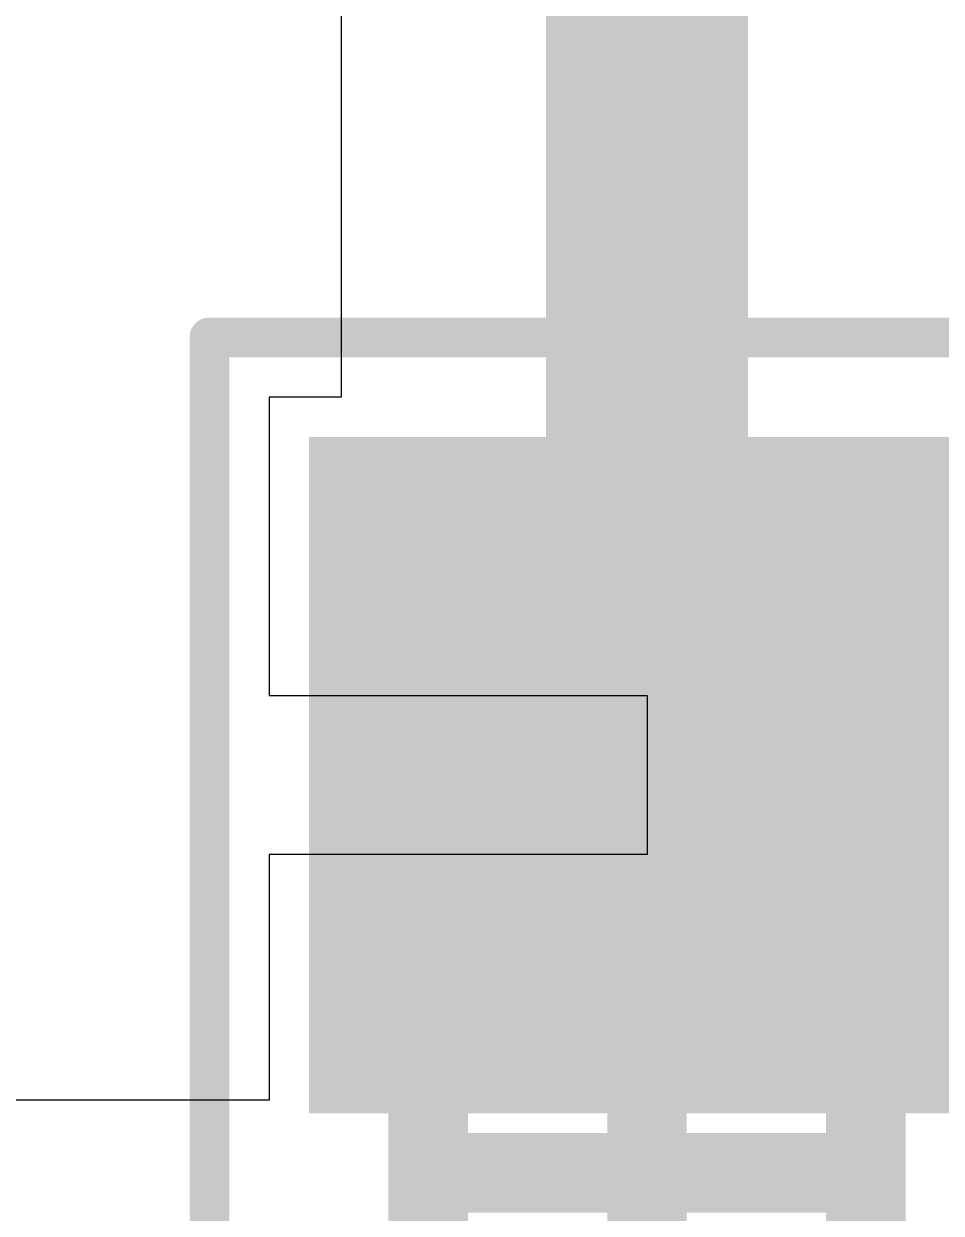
# Model space of a CAD drawing. Header units: millimetres. Extents: x 9.6 to 105, y 7.6 to 66.9.
# Drawn here: x 90.701 to 91.854, y 20.813 to 22.308 of the extents above; entities that cross this region are included whole.
import ezdxf

# ---------------------------------------------------------------- set-up
doc = ezdxf.new("R2010")
doc.units = ezdxf.units.MM
for name, color, linetype in [('Mechanical13', 56, 'Continuous'), ('Mechanical15', 56, 'Continuous'), ('TopLayer', 1, 'Continuous'), ('TopPaste', 8, 'Continuous'), ('TopSolder', 216, 'Continuous')]:
    doc.layers.add(name, color=color, linetype=linetype)

msp = doc.modelspace()

# ---------------------------------------------------------------- hatches: boundary and pattern name
at = {"layer": 'TopLayer'}
msp.add_hatch(color=1, dxfattribs=at).paths.add_polyline_path([(91.8095, 21.0385), (91.1595, 21.0385), (91.1595, 21.6885), (91.8095, 21.6885)])
at = {"layer": 'TopPaste'}
msp.add_hatch(color=8, dxfattribs=at).paths.add_polyline_path([(91.7595, 21.0885), (91.2095, 21.0885), (91.2095, 21.6385), (91.7595, 21.6385)])
at = {"layer": 'TopSolder'}
msp.add_hatch(color=216, dxfattribs=at).paths.add_polyline_path([(91.9095, 20.9385), (91.0595, 20.9385), (91.0595, 21.7885), (91.9095, 21.7885)])

# ---------------------------------------------------------------- linework, layer by layer
at = {"layer": 'Mechanical13', "const_width": 0.1}
for points in [[(91.2095, 21.3885), (91.7595, 21.3885)], [(91.2095, 20.3385), (91.2095, 21.3885)], [(91.7595, 20.3385), (91.7595, 21.3885)]]:
    msp.add_lwpolyline(points, dxfattribs=at)
at = {"layer": 'Mechanical13', "const_width": 0.05}
for points in [[(91.1845, 21.3885, 1), (91.2345, 21.3885, 1)], [(91.1845, 21.3885, 1), (91.2345, 21.3885, 1)], [(91.7345, 21.3885, 1), (91.7845, 21.3885, 1)], [(91.7345, 21.3885, 1), (91.7845, 21.3885, 1)]]:
    msp.add_lwpolyline(points, format="xyb", close=True, dxfattribs=at)
at = {"layer": 'Mechanical15'}
for points, const_width in [([(90.9345, 21.9135), (92.0345, 21.9135)], 0.05), ([(90.9345, 19.8135), (90.9345, 21.9135)], 0.05), ([(91.4845, 20.5885), (91.4845, 21.1385)], 0.1), ([(91.2095, 20.8635), (91.7595, 20.8635)], 0.1)]:
    msp.add_lwpolyline(points, dxfattribs=dict(at, const_width=const_width))
for points, const_width in [([(90.922, 21.9135, 1), (90.947, 21.9135, 1)], 0.025), ([(90.922, 21.9135, 1), (90.947, 21.9135, 1)], 0.025), ([(91.4595, 21.1385, 1), (91.5095, 21.1385, 1)], 0.05), ([(91.1845, 20.8635, 1), (91.2345, 20.8635, 1)], 0.05), ([(91.7345, 20.8635, 1), (91.7845, 20.8635, 1)], 0.05)]:
    msp.add_lwpolyline(points, format="xyb", close=True, dxfattribs=dict(at, const_width=const_width))
at = {"layer": 'TopLayer'}
for p, q in [((91.1001, 23.8349), (91.1001, 21.8385)), ((91.1001, 21.8385), (91.0095, 21.8385)), ((91.0095, 21.8385), (91.0095, 21.4635)), ((91.0095, 21.4635), (91.4845, 21.4635)), ((91.4845, 21.4635), (91.4845, 21.2635)), ((91.4845, 21.2635), (91.0095, 21.2635)), ((91.0095, 21.2635), (91.0095, 20.955)), ((91.0095, 20.955), (90.678, 20.955))]:
    msp.add_line(p, q, dxfattribs=at)
at = {"layer": 'TopLayer', "const_width": 0.254}
for points in [[(91.4845, 21.3635), (91.4845, 28.1495)], [(91.4845, 21.3635), (93.047, 21.3635)]]:
    msp.add_lwpolyline(points, dxfattribs=at)
at = {"layer": 'TopLayer', "const_width": 0.127}
msp.add_lwpolyline([(91.421, 21.3635, 1), (91.548, 21.3635, 1)], format="xyb", close=True, dxfattribs=at)
msp.add_lwpolyline([(91.421, 21.3635, 1), (91.548, 21.3635, 1)], format="xyb", close=True, dxfattribs=at)

doc.saveas('drawing.dxf')
